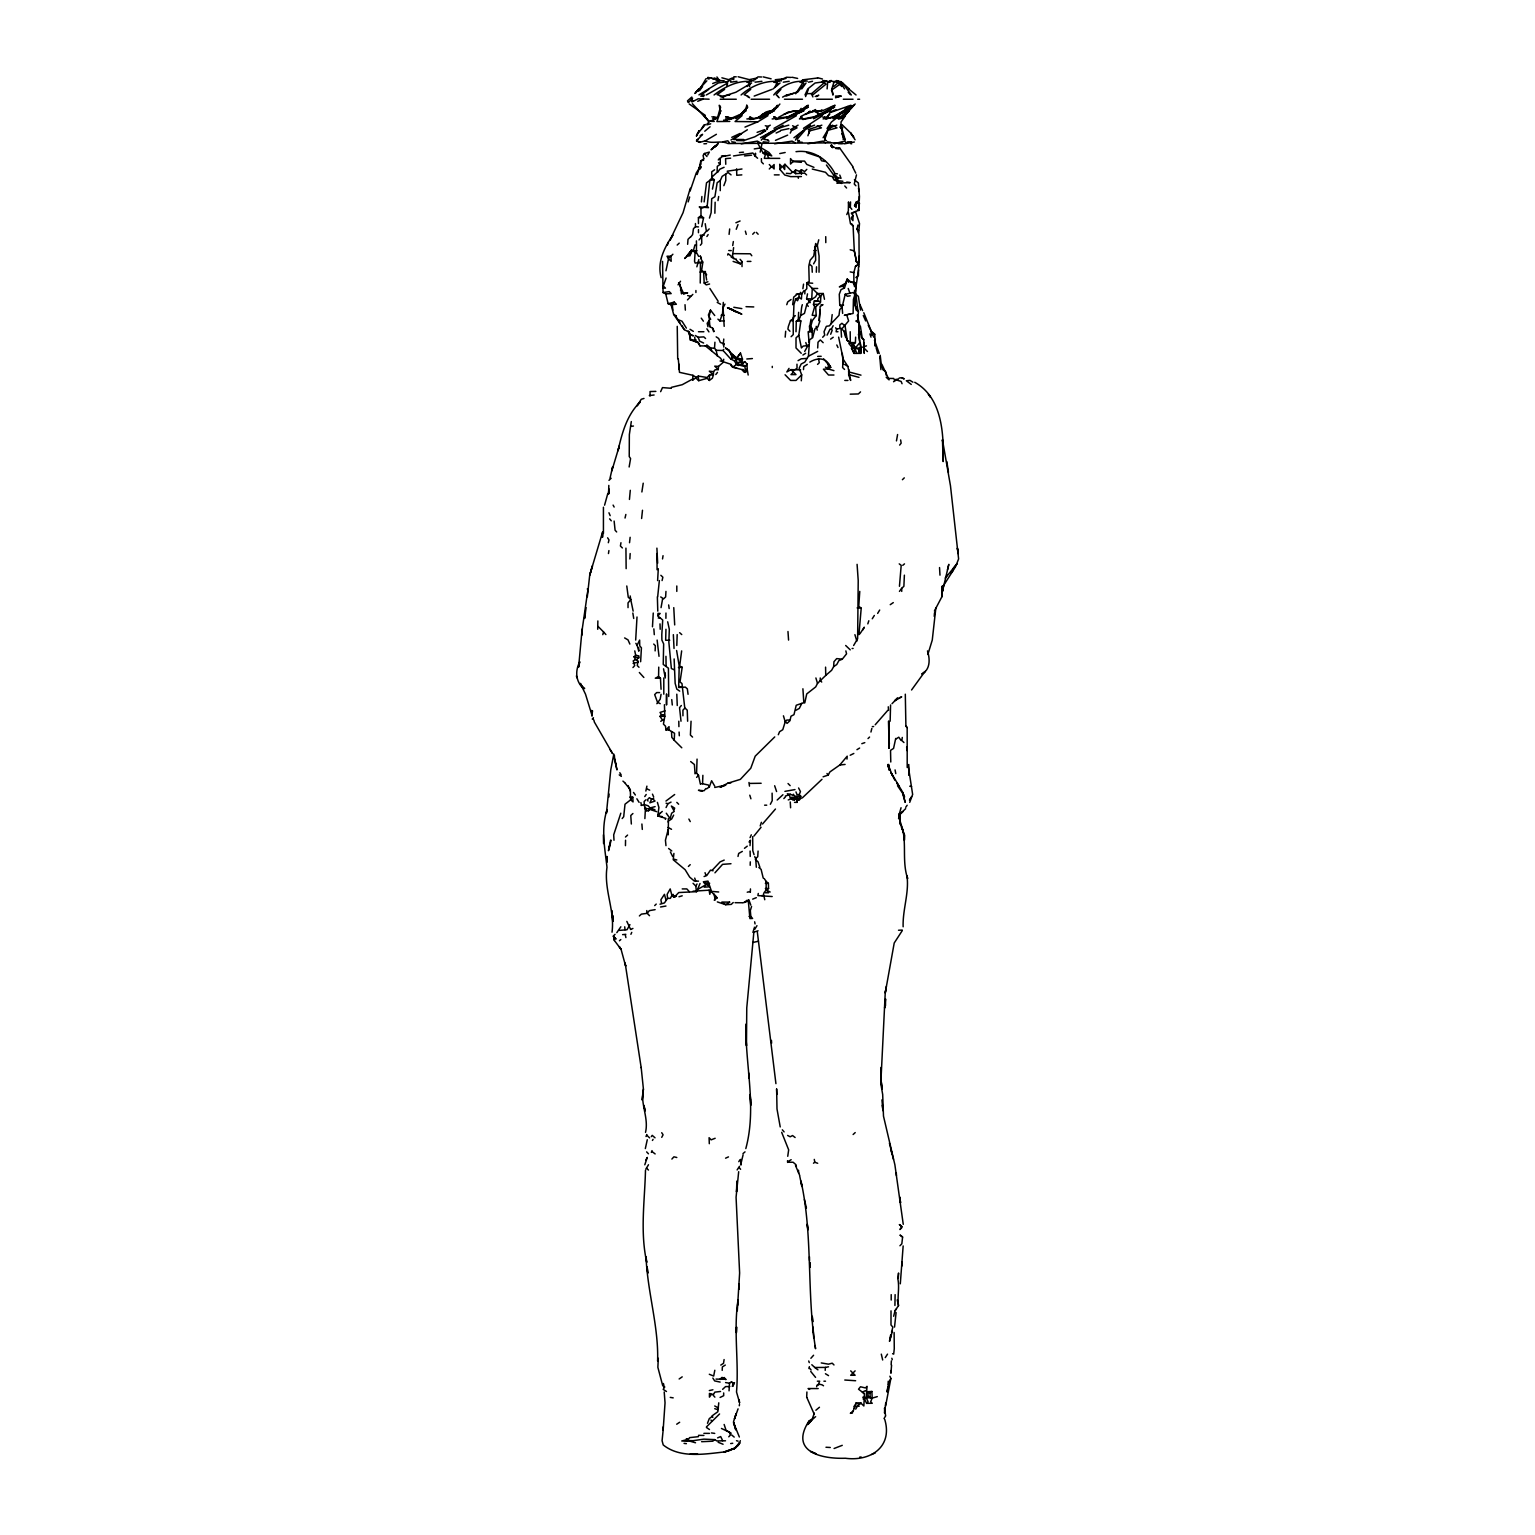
<?xml version="1.0" encoding="UTF-8"?>
<svg xmlns="http://www.w3.org/2000/svg" width="1535" height="1535" viewBox="0 0 1535 1535"><rect width="100%" height="100%" fill="white"/><g stroke="black" fill="none" stroke-linecap="round" stroke-linejoin="round"><path stroke-width="1.5" d="M700.037 883.508L696.429 892.008L695.815 886.079L697.043 883.968M742.019 266.61L742.019 261.583L740.081 259.3M825.581 667.13L825.734 675.419L817.503 683.382L815.718 686.893L806.738 693.935L804.762 702.915M857.086 564.343L858.218 580.575L857.624 638.752L853.633 645.487M891.202 1300.049L891.202 1294.638M901.736 591.397L901.736 588.308L903.885 586.293L904.384 575.164M613.559 755.335L610.757 769.918L606.44 813.185L607.054 809.578C600.837 828.746 604.828 848.126 606.997 867.275C603.677 889.494 614.998 910.274 612.024 932.186M673.923 853.422L673.213 859.734L685.147 869.712L689.675 877.099L694.376 881.09L698.463 881.148M714.14 331.368L712.701 328.279L709.88 326.686L709.112 316.575L710.494 310.108L714.734 315.519M757.638 143.024L763.336 153.442L765.85 152.905L764.315 158.354L779.761 158.374M776.633 1089.063L776.998 1108.961L780.221 1126.939M888.477 721.22L889.245 748.274L888.976 721.22M755.45 156.148L755.469 153.231L755.162 156.148L757.599 158.22M902.292 930.575L894.214 943.008L885.235 992.991L880.802 1083.652L882.683 1094.474L883.488 1116.118L894.886 1164.796L903.252 1224.316M885.484 1005.348L885.561 998.901L884.62 1008.054L885.446 1005.252M820.227 680.83L820.246 677.952M880.917 1067.439L880.86 1078.261M700.785 164.053L700.804 160.887L703.798 158.911M796.013 331.733L796.281 321.256C802.69 318.436 800.215 310.281 802.325 304.697M822.664 337.278L824.717 335.129L824.046 331.733L826.348 326.341L829.437 325.823L831.145 323.674L832.181 314.579M665.902 618.317L665.96 613.041M681.789 747.794L674.249 740.292L674.556 733.25L669.03 729.969L669.049 726.631L665.96 729.931L665.518 726.189L663.427 724.098L664.828 716.25L664.425 704.718M742.268 370.089L745.569 372.372L744.916 366.596L736.339 364.294L734.498 360.917L730.756 358.998L723.062 350.498L716.193 350.306L714.523 348.291L714.926 342.228M809.425 331.215L812.36 320.546L816.198 315.634L815.68 306.77L820.438 302.625L820.937 295.583L823.259 293.511L824.487 299.287M859.773 591.397L858.756 606.267L861.212 608.167L858.928 634.665M890.147 721.22L890.569 705.006M789.949 331.234L787.896 329.104L788.395 326.341L790.448 320.661L792.386 320.661L793.422 318.685L793.921 304.697L795.629 299.018L799.025 297.329L798.987 293.876M665.307 819.364L665.921 818.404L657.786 815.929L658.918 807.487L657.402 802.364M663.216 1426.821L663.139 1430.275L665.039 1402.817L664.214 1391.996M798.258 319.664L798.641 312.353M587.329 596.808L589.709 575.164L602.641 531.897L602.487 537.308L602.718 531.897M850.198 281.864L853.901 283.035L853.844 272.635L855.455 266.418L858.43 264.327L856.492 261.506L854.304 250.857L853.076 225.722L851.656 223.765M657.671 596.808L659.359 580.575M625.455 845.651L625.551 840.24M745.914 1024.152C745.223 1065.597 756.909 1107.675 745.818 1148.583M714.6 169.79L711.722 171.805L711.875 177.964L709.803 180.401L707.194 206.093L708.498 207.666L699.25 206.937L700.958 208.491L700.996 215.725L698.425 217.663L698.463 223.554M587.617 591.762L581.899 631.499L578.618 667.13L579.789 661.719C574.877 671.083 575.644 681.789 583.876 688.966L580.307 683.363L585.507 694.185L592.184 715.886L591.647 710.398L591.781 715.809L592.548 710.859M666.746 694.185L666.516 705.006L666.401 694.185M848.778 369.609L848.663 375.02L850.659 380.431L847.876 366.404L843.195 359.209L838.628 337.144M608.762 490.586L608.551 494.021L608.819 485.405M657.613 580.575L658.304 568.698M731.063 174.894L728.07 172.496L722.141 176.391L720.26 180.631L720.26 190.647M859.139 261.833L858.967 234.375L857.029 228.964L858.621 230.768M874.816 345.624L874.758 339.101M668.224 822.165L668.32 818.596M905.669 808.657L899.817 814.26L898.608 818.596L899.606 813.185L899.99 824.007L899.548 813.185L901.064 807.736M700.9 258.743L702.857 262.178L701.668 270.179L706.695 274.803M864.032 342.554L864.282 353.376L863.764 339.715L862.133 337.604L860.425 326.341M723.733 359.228L723.081 362.433L718.514 366.424L718.265 369.609L715.099 369.781L713.526 371.7L713.41 375.02L709.573 374.885L707.155 377.495L698.272 376.075L692.745 380.047L692.899 375.308L679.487 372.333L678.278 358.787M750.193 865.299L750.308 861.864M809.137 345.433L803.208 346.085L801.423 347.927L798.814 335.263L800.848 320.949L798.929 319.664M816.332 272.232L816.524 266.821M819.038 272.232L819.076 256L817.349 245.408L818.75 239.786M902.599 1237.037L900.182 1235.195L902.599 1237.037L901.832 1243.811L899.951 1245.748M632.957 667.552L634.703 665.576L633.207 660.894L635.509 659.551L638.042 660.933L637.274 665.576L639.001 667.284M863.035 1398.922L864.474 1398.922L866.623 1403.355L868.081 1401.762L866.258 1397.694L867.006 1386.335L865.548 1387.966L860.502 1386.777L858.525 1389.194L864.416 1393.703L863.86 1405.983L861.077 1403.316L855.954 1403.297L853.095 1411.337L850.371 1413.332L852.405 1413.063L852.52 1411.202M885.599 1415.846L884.582 1407.96L884.582 1413.14L885.714 1402.932M891.01 1370.563L890.914 1373.211L891.586 1365.114M625.935 548.129L626.146 568.66M713.526 371.7L709.304 371.163L713.41 375.02L712.355 378.205L709.362 380.45L709.573 374.885M835.596 327.799L836.613 328.97L839.818 328.528L839.818 324.94L841.928 323.309L845.094 325.919L847.262 340.463L852.481 344.55L855.398 342.67L855.628 337.144M875.372 346.162L874.72 334.246L872.436 332.174M730.929 365.33L732.675 367.191L736.838 364.255L736.474 358.787L740.484 353.088L742.46 359.075L741.827 364.639L745.741 366.098L747.046 363.891L744.705 361.665L741.904 363.737L740.676 362.183L736.627 362.701M899.376 818.596L899.606 813.185L899.376 818.596L902.676 829.629L900.431 824.007M722.198 1370.371L722.352 1366.918L725.307 1365.056M819.997 309.763L819.172 320.93L820.189 309.763M884.755 1419.472C892.833 1446.603 870.959 1461.685 845.324 1458.25C821.167 1459.075 789.182 1451.707 808.983 1420.988L815.641 1416.728M898.301 1278.406L898.551 1272.995L897.975 1278.406M941.857 596.808L942.701 585.986L941.857 596.808L934.412 611.007M655.119 650.898L655.368 645.717L653.718 644.067M691.057 721.22L690.405 735.035L692.554 737.088M792.655 304.697L793.71 297.099L797.663 293.876M912.596 794.132L908.106 765.044M699.02 239.94L706.369 231.152L705.217 223.688M652.471 626.798L653.258 613.041M697.063 759.096L696.583 773.218L698.502 775.233L700.401 784.174M895.116 1294.638L894.924 1305.46M661.067 689.253L660.434 678.201L658.573 676.551L658.745 667.13M786.342 173.321L790.583 173.666L792.405 172.054L784.941 164.283L784.654 169.541L782.965 166.97L781.488 166.97L780.029 169.541L784.788 175.028L790.602 176.621L801.423 176.563M804.8 293.876L804.973 290.652L806.796 288.695L806.758 282.824L809.194 281.519L808.791 266.303L810.096 260.298L813.761 256L815.661 243.528L817.349 245.408L814.586 247.308M645.487 807.468L644.873 818.596M809.463 328.145L811.056 319.126M817.695 347.965L818.001 342.228L819.997 340.194M903.156 1245.94L900.297 1283.816M825.197 1370.371L825.37 1367.416L814.797 1367.493L811.804 1364.73M927.85 654.486L932.263 640.076L935.889 607.63M608.877 796.953L609.05 794.036M673.654 815.123L671.658 818.98L668.435 821.033L668.224 834.829M733.615 247.634L732.502 255.673L733.692 258.724L736.397 259.166M854.554 297.483L854.611 290.269M629.849 558.932L630.175 553.54M640.632 661.719L641.419 647.828L639.73 645.813L639.635 640.076L637.083 645.276L638.733 650.898M665.96 591.397L665.634 596.942L663.619 598.823L660.702 596.942M758.079 851.062L757.753 856.664L755.719 858.602L754.721 856.664M891.144 1364.673L891.375 1360.893M719.55 114.127L720.491 107.028L717.632 117.293L714.293 119.423L716.903 118.31M724.194 326.341L723.062 307.729L725 304.103M712.854 1417.304L712.087 1415.865L717.843 1411.72L718.764 1402.817M825.734 675.419L831.625 670.296L833.639 666.65L833.946 661.719L836.709 658.592L842.254 659.206L846.553 653.852L845.862 650.898M608.551 494.021L608.858 489.147M737.28 1310.852L738.009 1300.049C733.385 1330.711 739.026 1361.698 736.512 1391.996L739.601 1402.702M801.289 380.795L801.692 374.866L799.159 368.285L801.155 364.025L804.82 362.106L808.446 356.216L809.559 339.849L812.667 337.681L814.932 328.912L817.944 326.801L819.939 320.93M855.705 288.465L858.525 269.968M858.948 266.821L859.274 256M795.686 93.788L802.901 82.698L804.11 84.137L797.413 92.465M783.426 715.809L785.229 721.776L787.11 723.35L789.969 720.702L790.986 716.212L793.979 714.677L796.224 705.256L804.282 702.512M934.239 616.36L934.489 612.868M890.549 1337.906L890.76 1334.625L889.494 1341.341L892.43 1331.056M888.017 1384.781L888.266 1381.193M677.184 634.569L676.801 645.487M908.797 764.507L908.739 775.328M846.994 759.096L847.205 756.179L839.779 765.006L829.879 771.952L828.248 775.06L823.105 776.806M888.976 748.274L889.379 742.863M690.078 191.088L696.238 172.994L700.593 166.145L698.866 169.464L700.804 160.887L703.644 160.139M687.642 244.314L688.006 239.345L690.078 237.253M643.414 1089.063L642.244 1099.885L643.414 1089.063L641.17 1067.439M746.432 107.872L746.758 105.263L746.432 107.872L740.983 114.127L728.53 119.423L736.455 117.293L746.125 110.558L735.975 118.598M750.001 845.651L750.423 840.221L749.061 842.024M629.446 499.431L630.29 490.317M677.242 326.341L677.702 358.787M657.824 615.554L657.997 613.367L660.146 613.463L657.824 615.957L662.717 620.044L661.796 634.665L661.892 640.076L663.657 643.913L663.235 664.444L668.416 668.166L668.723 696.468M803.477 369.609L803.745 366.616L807.257 364.371M785.172 337.144L785.69 331.234M751.574 906.475L750.327 910.562L750.826 916.453L752.591 918.467L749.924 918.582L748.217 899.74M894.54 1327.084L896.095 1312.54M701.418 201.91L701.898 196.499M704.143 201.91L706.503 182.838L709.803 180.401L714.331 179.71L712.47 189.112M838.302 116.833L837.17 118.233L839.933 118.982L849.431 110.539L842.101 118.751M737.625 1305.46L739.621 1272.995L736.071 1197.262L738.68 1171.704M603.428 507.202L603.428 533.413M885.599 1405.983L890.856 1378.526L889.628 1380.675M764.756 899.74L763.49 893.869M858.41 334.246L861.288 347.85L860.732 353.376L854.036 353.376L851.541 348.407L852.232 345.586M642.493 510.253L641.611 518.504M663.178 1429.872L662.084 1440.693L663.216 1444.934C680.389 1458.826 705.716 1453.894 726.209 1451.745M809.041 133.104L809.674 130.379L807.909 135.771M663.062 292.533L669.202 291.592L671.16 293.588L665.729 293.876L663.062 292.533L662.544 261.411M682.941 715.809L682.922 710.168L684.802 708.211L681.981 683.593L680.024 681.924L682.192 667.303L679.679 665.941L681.655 650.898M907.204 767.5L907.166 727.571L905.899 726.113L905.305 694.185M729.087 234.375L729.681 228.964M629.523 542.718L630.137 537.308M859.389 341L858.871 322.849L857.585 320.642L858.43 311.72L854.707 304.678L854.285 299.287M842.638 313.389L842.101 307.211L845.229 294.24L853.441 292.494L855.283 294.72L853.422 299.287L853.115 313.447L844.365 315.327L850.198 313.907M852.481 344.55L852.098 347.965L854.036 353.376L855.398 347.85L853.441 344.55L856.76 353.376M668.205 829.418L665.442 840.24L665.979 845.651M642.666 1094.474C641.975 1106.984 648.557 1119.456 645.525 1132.35M859.178 196.499L859.255 200.701L856.703 202.044L856.07 207.436L854.554 205.709L856.108 202.236L859.255 200.701L859.447 196.442L858.353 182.934L854.381 179.749M611.909 470.593L619.296 445.975L618.01 450.753C621.944 433.369 626.817 415.026 640.018 402.17L636.987 405.912L641.285 399.273L643.99 398.448M610.546 840.24L608.474 850.716L609.529 845.651M753.858 932.186L746.758 1007.919L746.471 1045.795L745.837 1034.974M903.136 926.795C902.542 909.603 909.334 892.622 906.955 875.89L907.665 878.557C902.215 862.823 906.226 845.804 902.868 830.109L904.192 834.829L901.467 827.077L902.676 829.629M661.048 607.63L662.621 598.823M812.629 1417.937L814.337 1413.179M585.391 613.041L584.586 618.452L586.101 607.63M802.901 288.695L803.534 284.129M902.273 737.452L901.851 740.522L903.942 742.537M775.156 109.561L777.42 105.263L774.619 108.831M690.289 188.249L683.037 212.732L670.047 240.074L672.906 235.066C664.444 247.423 656.865 262.178 661.144 277.643M629.139 466.985L630.578 458.6L629.235 456.547L629.35 434.597L631.307 421.569M804.973 94.978L807.794 88.915L815.104 83.005L825.638 81.528M597.71 629.273L597.863 620.946M641.879 491.967L643.223 483.199M855.283 294.72L856.223 288.465L855.072 282.651L850.332 281.634L847.186 279.063L845.574 283.207L839.357 286.872L842.619 286.22L846.15 283.054L847.186 279.063L848.567 282.267M724.098 1359.549L723.522 1363.349L720.778 1365.076M885.637 990.305L885.235 993.011L886.367 986.295M723.311 302.414L722.544 313.351L719.896 320.949L723.964 320.93M895.711 738.431L893.562 748.428L890.53 750.346L890.78 762.012M856.472 174.875L854.266 184.027L855.897 185.773M885.254 1357.612L887.518 1354.139M608.455 553.54L608.915 550.585M887.882 1386.585L887.038 1391.996L889.264 1381.615M662.525 558.932L663.043 555.689M732.713 245.581L733.346 241.551M758.271 893.466L757.925 895.596L772.182 896.536M717.977 200.605L718.668 196.499M836.613 328.97L836.134 331.733L837.976 331.733M581.918 631.441L581.918 633.303L582.36 628.794M611.985 470.593L612.599 466.985L610.009 478.248M620.965 542.718L620.409 546L622.366 547.937M749.483 786.131L748.965 782.485M729.048 1390.844L729.509 1383.208L731.178 1382.114L733.864 1383.246L732.233 1386.354M706.656 788.798L709.343 786.918L708.402 785.037L702.57 783.733L702.876 775.328M661.067 694.3L660.203 699.154L656.865 703.702M858.717 232.783L859.504 223.554L855.878 212.732M762.089 143.254L760.17 152.138M823.259 293.511L817.483 293.511L815.526 296.869L809.674 300.898L806.604 298.826L807.506 293.876M745.569 372.372L746.125 369.398L747.238 369.59L748.178 375.02M750.327 892.334L750.462 888.918M689.752 256L692.036 251.088M645.333 1148.583L647.271 1139.737M644.796 1164.796L647.29 1157.428L645.794 1160.134M843.195 359.209L842.6 367.537L844.557 369.436M714.811 1370.256L713.679 1376.07L709.304 1374.266M609.146 848.682L611.064 840.24M696.852 266.821L698.847 259.626M701.725 226.643L703.567 217.797L700.996 215.725M715.137 202.217L714.869 213.25M942.337 591.397L943.488 585.986L942.279 591.397L942.241 585.986L942.452 591.397L948.822 564.343L947.498 569.754M857.086 228.964L857.95 225.012M727.667 255.021L728.108 253.678L731.025 256.057M738.009 856.453L738.68 853.441L742.326 851.407M625.033 518.043L625.858 514.455M851.33 218.565L852.923 220.656L852.98 215.322L851.292 213.173L858.775 210.276L859.389 203.1L856.108 202.236M604.579 505.168L607.668 494.021M662.084 580.575L662.871 577.198L660.856 575.299M801.788 703.433L799.294 708.422L795.878 710.302M608.321 542.718L608.992 539.955L607.611 537.806M696.41 240.899L696.487 244.986L694.914 244.986L693.302 251.068L695.067 252.507L694.549 261.334L695.182 263.08L702.627 262.005M733.116 1386.22L733.864 1383.246L731.332 1381.903M870.94 732.041L871.842 728.434M893.658 1316.263L895.02 1310.813L898.512 1305.575C897.092 1296.614 899.836 1287.596 897.745 1278.406M891.528 1332.265L892.852 1327.142L890.991 1324.954L891.01 1310.852M829.341 114.473L829.917 112.343M700.67 164.015L697.139 174.51M637.006 616.993L635.682 640.076M602.795 634.665L603.543 631.921L598.113 626.472M698.655 256.383L696.41 252.507L696.487 244.986M662.909 288.1L665.461 288.1L663.312 286.066L666.094 278.027M813.608 263.847L815.661 260.24L815.411 247.308M827.116 88.915L827.576 83.005M746.854 82.218L749.483 82.698L749.617 86.67M804.705 351.419L808.35 344.819M674.268 809.463L674.652 808.139L671.371 806.028L674.268 811.382L671.658 813.185L670.085 818.596L666.286 813.224M622.174 818.558L623.69 816.735L625.014 804.206L630.636 799.831L630.309 789.566L625.301 783.464M775.137 86.67L776.998 82.698L777.957 84.137L776.672 85.711M688.16 201.91L689.637 196.979M676.609 650.514L679.199 665.941L678.662 687.488L685.32 687.104L687.335 688.85L688.064 694.3M816.639 1386.7C816.044 1383.63 821.686 1383.803 823.527 1385.779M754.069 928.656L752.917 932.378L758.079 930.805M709.439 218.085L711.127 212.732L711.703 198.706L714.888 196.749L717.171 182.665L720.26 180.631M667.456 245.005L668.377 242.089M739.505 1404.314L739.275 1405.772M760.228 825.907L761.398 822.299M749.234 85.711L749.483 82.698M858.775 210.276L859.389 203.1L855.628 203.061M867.812 623.862L868.829 620.773M692.745 380.047L693.168 378.761L682.212 384.709L671.371 387.357M909.718 802.364L912.596 794.593M841.736 125.141L839.818 127.213M786.764 304.697L787.704 301.915L791.081 299.498M831.145 323.674L839.012 315.327L839.76 309.59L841.832 307.441L839.76 305.12L839.28 294.26L841.046 289.597L844.442 288.062L846.15 283.054M820.438 301.551L814.241 300.86L813.473 304.429L814.644 306.77L812.188 315.251L816.198 315.634M810.115 302.683L809.041 302.107L806.834 304.256L804.455 313.389L801.001 315.327M739.525 1442.938L735.265 1448.042L723.81 1452.091L735.265 1448.042L739.525 1442.938L735.265 1448.042L727.782 1451.342M833.946 375.02L828.516 375.02L823.412 369.187L828.324 368.995L829.572 365.541C825.6 357.041 816.985 357.77 809.808 362.106M743.093 1154.819L740.695 1164.796L740.791 1159.386L741.251 1164.796M769.016 141.162L768.076 140.357M854.227 1408.228L855.954 1403.086M709.343 786.918L711.607 780.739L714.734 786.131M795.495 140.126C798.526 132.355 807.045 127.789 814.586 125.16M679.717 691.134L676.801 689.1L675.151 683.363L674.134 658.937M723.848 185.677L725.786 180.535L725.748 174.434M738.066 1408.861L733.557 1421.487L735.783 1429.872L733.481 1422.58L739.352 1436.99M736.224 229.291L737.99 224.59M830.684 334.246L832.181 330.351L831.375 329.181L830.051 329.181L827.077 335.129M800.809 796.281L796.051 796.262C802.517 801.021 795.034 801.615 800.809 796.281L799.255 794.612L800.445 791.542L798.584 787.973M707.481 1423.29L709.304 1418.609L712.087 1416.517M768.018 139.934L763.854 139.474L765.716 136.826L775.693 130.494M691.978 99.679L692.573 98.182L688.62 102.423M818.117 1385.031L819.671 1381.193L817.368 1381.193M616.821 932.647L620.85 926.795M864.416 1393.703L862.363 1392.149L865.548 1390.576L866.795 1391.746L871.88 1391.458L872.187 1398.116L870.671 1401.762L872.245 1403.278L866.623 1403.355M767.078 129.439L768.114 126.292L765.274 125.755M680.485 290.249L681.233 288.446L678.604 282.747L680.082 284.34L681.463 293.876M787.743 1156.296L788.664 1149.849L781.68 1132.35M708.326 315.193L710.494 310.108M778.303 734.728L779.588 731.715L782.773 729.701L785.229 721.776L786.822 720.049L789.451 720.049M846.783 214.574L848.337 210.967L848.51 201.91L849.047 207.321M750.078 837.649L751.306 834.829M766.176 881.435L768.383 883.354L768.555 888.535L766.521 890.07L768.555 892.794L763.989 892.737L766.118 890.07L766.176 881.435L764.181 878.519M823.125 118.982L824.391 118.31C826.214 114.607 822.395 119.365 825.868 118.828L833.371 116.737L850.025 107.028L833.639 117.332L825.868 118.828M653.718 798.334L651.627 799.217L649.363 797.682L647.329 799.85L648 801.04M630.904 934.297L631.748 932.378M806.048 83.005L801.75 88.915M660.626 391.674L662.487 387.607L671.371 388.297M667.687 621.809L669.318 629.273L668.857 642.167L671.371 668.531L674.134 669.759M719.09 114.319L720.836 110.558L716.903 121.553L729.816 121.418M725.767 82.218L727.149 82.698L726.861 85.711M701.495 128.882L703.97 124.853M901.832 1227.616L899.971 1229.535L901.832 1226.618L899.452 1224.604L901.832 1226.618M722.045 1377.49L720.203 1379.409L722.045 1377.49L725.825 1379.255L716.02 1379.102M897.591 434.52L896.459 440.89M698.636 91.256L706.004 78.707M651.627 799.217L649.861 802.805L655.023 801.059L653.162 799.217M827.614 130.494L824.832 137.152L825.043 140.126M852.923 166.72L839.511 147.763L838.954 148.876L835.462 148.434M827.307 117.351L828.804 114.396M823.105 137.747L830.78 125.256M809.041 1368.587L809.367 1366.649M831.375 329.181L833.14 325.727M700.248 283.054L700.44 262.85L698.348 262.063M645.851 791.043L646.907 786.131M862.919 629.83L864.282 627.201L859.907 633.84M831.548 111.057L830.876 112.343L850.946 105.263L843.521 111M790.237 133.104L791.388 130.724L797.01 127.865L792.578 125.755M770.34 804.282L772.22 800.675L772.105 793.154M707.75 155.054L709.343 152.08L704.373 153.519L703.088 155.476L703.74 158.642M667.591 898.359L670.335 898.359L671.908 895.461L670.2 888.918L667.149 894.329L667.591 898.359L664.444 902.925L660.012 904.211M697.351 133.929L705.428 124.488M853.94 284.704L855.072 282.651L853.901 283.035M723.254 345.03L723.772 339.043M649.708 808.408L654.946 809.751L644.623 808.35L646.657 810.768L648.557 810.768L650.13 807.928L655.119 806.623M646.024 1136.514L646.811 1134.499M714.945 872.82L722.563 864.359L730.986 863.725M762.53 824.007L775.463 809.022M796.013 151.677C812.61 149.471 827.576 158.988 834.963 173.647L833.428 175.393M704.085 876.543L706.791 875.487L710.475 870.153L713.046 870.786M854.554 205.709L856.703 202.044M652.433 1140.447L653.085 1139.335M700.075 169.08L701.322 167.027M909.603 799.965L911.617 796.627M723.062 350.498L723.733 349.366M877.655 613.405L879.689 610.028M947.268 574.877L945.291 578.158L956.957 563.805L952.774 569.101M789.028 368.362L786.822 371.95L791.043 369.628L800.637 369.897M629.945 924.626L627.009 929.75L619.353 930.383M820.937 295.583L817.81 298.653L817.695 301.244L814.567 301.436M756.966 925.682L754.798 929.231L754.357 927.198M738.796 1161.669L740.043 1159.673M872.264 618.759L874.336 615.458M909.507 800.176L911.31 797.279M808.369 89.395L805.568 96.571M887.748 710.398L875.199 724.769M687.642 1439.465L681.751 1440.962L687.181 1441.288L689.599 1437.623L698.463 1436.664M733.365 1384.436L734.517 1382.651M661.738 1137.339L663.082 1134.768L661.719 1132.715M645.966 1168.998L648.48 1164.739M706.906 236.505L708.153 234.567M709.036 320.546L708.019 322.12L709.88 326.686M787.609 1135.439L790.18 1136.783L792.559 1135.555L795.111 1137.512M803.956 290.652L801.75 294.048L801.404 299.076L799.025 297.329L797.528 300.764L795.629 299.018M773.736 94.978C780.682 86.056 793.135 80.089 804.57 81.528M739.659 1443.265L733.577 1449.098L738.258 1445.414L739.409 1443.284L734.843 1448.157L739.045 1444.166L740.33 1440.693M672.886 254.234L670.948 256.211L666.996 256.23L668.512 258.878L665.96 270.793M712.298 870.153L720.107 861.883L724.213 860.08M717.708 172.304L719.761 169.234L724.098 167.296M787.513 1160.748L787.628 1162.436M827.173 128.326L831.452 121.994L839.645 115.72M860.195 342.708L860.732 353.376L858.602 351.515L861.288 347.85L851.541 348.407L855.398 347.85M644.777 796.569L646.197 794.497M741.981 168.984L727.187 171.21M899.452 591.397L901.601 588.308M678.029 284.838L680.542 281.231M905.708 807.333L907.166 805.242M660.741 721.297L663.907 719.397M845.459 115.72L841.026 121.994L841.142 128.326M714.869 1397.138L713.142 1395.142L714.83 1392.13L720.548 1391.477M651.32 1136.629L652.221 1135.363L655.023 1137.819M689.791 252.546L691.748 249.84L686.682 256.287L691.824 249.936M693.053 335.493L690.002 334.707L688.179 331.253L690.002 334.707L693.34 335.916M925.221 671.39L921.806 674.095C930.517 669.529 930.057 658.956 927.485 650.898M700.843 88.493L699.634 90.162L702.57 86.67M884.007 1418.647L885.503 1416.076M695.067 773.832L694.396 764.507L690.654 761.552M777.708 107.028L761.13 116.737L750.231 119.423C761.418 118.425 772.796 112.746 779.895 104.035M858.602 351.515L861.288 347.85M733.116 261.411L740.33 263.867L742.019 261.583M620.812 813.205L613.693 834.829L614 840.24M809.271 331.694L812.744 330.754L809.559 329.066M789.22 794.804L790.391 797.97L794.171 799.965L795.648 797.989L793.365 794.209M943.545 585.545L955.595 566.588L958.608 558.932L950.472 485.789L942.471 439.931L943.162 461.575C943.852 433.618 942.202 397.642 914.745 382.292M803.975 118.828L802.747 119.481L814.337 117.332L834.714 107.028L814.337 116.737L803.975 118.828L801.328 118.31L801.193 116.737L800.042 118.483M718.265 159.947L719.57 158.258M851.369 217.663L852.98 215.533M761.283 140.126C767.98 131.895 778.782 127.77 788.817 125.16M707.635 883.066L704.181 883.066L706.158 884.563L704.181 887.153L709.381 886.827L707.616 884.563M833.946 370.645L828.324 368.995L829.572 365.541M639.385 915.954L641.381 914.131L647.233 913.325L649.305 910.658L655.119 909.641M674.326 897.188L676.398 895.979L671.908 895.461L674.326 897.188L678.739 892.545L695.911 891.701M899.625 445.112L901.16 443.154L900.623 439.931M911.56 689.983L924.799 671.716M740.484 353.088L736.551 358.135L725.595 347.735M664.77 1386.911L663.197 1389.386L666.478 1391.497M692.381 103.708L708.479 121.035L704.162 115.47L708.479 121.035L713.602 120.363M690.501 237.253L692.611 234.606L693.455 228.696L695.528 226.719L698.463 226.892M855.705 1409.13L858.065 1405.024L861.173 1403.182M715.79 374.521L717.478 372.391M753.973 836.019L761.072 827.269M700.344 245.255L701.764 243.509L701.649 236.543M630.194 595.945L630.751 599.59L628.026 602.929L628.026 607.63M698.732 88.992L695.24 93.175L706.848 80.818M859.888 342.554L855.129 348.234L859.945 349.558M694.971 93.462L697.542 90.411M841.621 183.49L836.767 180.593L838.014 179.115L836.057 175.834L833.946 175.393L826.425 165.012M681.348 705.505L679.545 707.635L681.003 721.22M705.927 788.529L704.028 790.774L698.463 790.276L702.051 791.273M742.978 1153.61L745.012 1151.864M780.068 83.005L773.064 88.915M744.302 111L747.737 107.028L740.887 114.319M765.178 151.313L763.336 153.442L771.76 155.898L768.92 152.445L761.245 147.84L754.261 148.933M894.79 1310.813L896.402 1308.971M696.621 777.382L698.502 775.233M718.188 143.446L715.176 146.861L718.342 143.254M651.339 1152.382L652.049 1150.617M855.187 103.977L845.689 114.338M810.883 1358.283L813.588 1355.252M622.615 934.642L625.839 934.316M892.046 703.682L897.61 697.964L894.598 700.804L901.678 696.89L899.241 697.792M671.889 1159.059L673.903 1156.814L676.801 1157.505M725.575 348.522L729.106 349.98L732.233 357.482L730.833 359.017L733.96 355.928L740.676 360.84L742.46 359.075L736.551 358.135L740.676 360.84M593.469 717.728C590.86 720.452 593.143 717.651 594.16 720.759M641.208 805.472L644.278 804.551L648.096 805.779L650.13 807.928L648.557 810.768M714.197 900.086L717.075 897.898L711.722 892.046M772.124 166.663L774.101 164.533L774.101 168.965L772.124 166.816M728.76 1436.818L730.334 1435.11L729.547 1432.27L721.45 1428.471M700.325 142.026L696.506 140.875L702.589 134.332L700.171 135.579M707.098 231.152L709.189 228.907M783.848 798.584L785.46 796.857M806.604 174.913L804.647 173.129L795.629 173.666L793.557 172.054L795.552 169.944L799.677 171.44L801.404 169.694L804.647 171.575L806.815 169.368M662.065 719.397L659.973 716.365L661.508 714.734L664.406 714.734M801.404 118.771L801.788 116.833M691.901 102.001L698.137 98.816L709.112 99.199M806.028 106.471L803.784 108.831L808.35 105.263C804.743 106.414 795.226 116.295 801.174 108.352M709.669 883.22L708.076 884.889L703.375 881.781L708 881.109L711.76 892.065M741.098 94.978C751.018 85.979 765.293 80.165 778.821 81.528M717.056 144.424L711.07 149.816L715.483 145.863M666.075 807.525L667.955 803.707L671.044 802.095M893.293 602.603L890.242 604.675M769.284 168.965L771.337 166.816M744.705 361.665L741.827 364.639L736.339 364.294M838.379 118.828L853.69 105.263L851.062 106.471M752.706 234.241L754.548 232.361M841.314 118.31L842.849 116.737M786.035 78.4L781.066 79.705L786.534 77.249L791.024 77.441M688.14 256.076L690.539 253.659M793.058 372.525L790.986 374.598L795.955 374.598L791.043 369.628M634.78 650.898L635.663 655.272L634.032 656.769L635.509 659.551M868.023 738.584L869.558 737.049M742.595 369.801L745.089 371.739L747.238 369.59L747.046 363.891M712.413 148.895L715.291 146.017M782.965 166.24L784.941 164.283M799.274 799.965L801.232 798.027M855.11 1370.87L850.697 1375.264L855.11 1375.264L850.697 1370.87M615.036 934.335L613.098 936.273L616.015 939.055L613.635 936.35M688.39 866.45L690.213 864.665M654.697 905.592L656.232 904.077M645.832 799.85L644.124 801.519L644.278 804.551M744.59 902.465L746.739 900.354M801.692 374.866L796.013 380.431L790.602 380.431L785.076 374.77M902.407 479.707L904.288 477.865M791.101 336.702L793.269 334.592L793.154 317.496L795.322 315.634M608.973 480.34L611.141 478.248M817.56 364.39L819.268 362.72L818.558 358.787M841.775 86.536L838.283 82.698L833.563 86.67M684.744 258.494L687.929 255.405L684.706 258.379M860.521 391.886L858.372 393.958L850.198 394.169M733.231 902.522L731.236 904.403L725.71 904.691L717.325 901.908M632.919 813.512L630.77 815.526L631.346 824.007M625.474 837.035L627.585 835.078M853.115 1134.518L855.206 1132.581M798.814 335.263L796.013 337.892L796.013 347.965L801.232 353.28M657.786 815.373L662.257 811.439M722.62 1389.329L725.575 1386.585L729.777 1386.585M677.184 245.044L679.237 243.125M848.107 111L852.443 106.989M836.805 125.16L827.307 128.94M730.967 140.03L747.372 129.784M774.753 736.915L755.201 756.179L750.788 768.21L740.35 779.377L727.743 783.234L720.145 787.263L725.786 785.114L714.734 787.474M719.57 1413.965L706.445 1426.898M806.758 93.616L811.459 93.616L812.744 94.901L826.022 84.137L824.353 82.698L811.42 93.788L812.898 96.916M636.584 659.551L638.579 657.728L634.032 656.769M619.449 940.744L620.812 939.554M793.94 137.747L810.461 125.256M832.104 106.471L829.456 108.831L835.078 105.263C832.219 106.145 813.742 115.374 821.935 109.791M826.348 117.37L829.629 114.415M802.249 797.951L821.992 779.3M793.039 161.597L790.525 164.053L790.525 158.585L793.039 161.597L801.423 162.307M747.008 86.536L749.732 84.137M741.578 114.473L744.014 112.343M847.896 106.471L845.171 108.831L847.934 107.872M714.063 94.978C724.405 86.977 737.74 80.185 751.133 81.528M902.753 565.34L904.499 563.863M630.636 799.063L632.785 797.221L633.053 801.922L630.636 799.831M742.115 115.605L735.073 121.534L757.945 121.764L767.98 115.662M737.126 1169.939L739.486 1166.312M815.872 1410.243L819.46 1407.25M758.386 117.351L765.984 112.017L770.34 110.693M691.805 97.05L687.526 100.85L687.949 102.212M704.757 131.223L710.053 126.791M780.893 89.395L776.115 94.652L777.957 96.571M725.518 1440.789L716.826 1440.924L714.658 1439.619L712.758 1441.211L701.629 1441.691M840.086 84.137L831.394 90.239M687.488 299.881L692.841 294.375M698.962 94.882L718.342 82.948L728.281 81.528M751.594 83.005L735.898 92.234L722.697 96.494M771.856 111L775.712 107.872M687.968 331.541L684.245 329.603L673.654 314.406L671.083 304.717L676.359 304.237L674.268 302.126L671.083 304.717L668.128 303.7L665.729 293.876M668.512 258.187L670.948 256.211L671.16 261.295L668.512 258.878M804.685 130.494L797.317 139.052M866.795 1391.746L870.076 1392.917L871.88 1391.458M864.8 742.633L861.807 743.688M813.761 1418.052L807.909 1424.461L812.264 1419.261M810.135 111.057L808.504 112.343L810.384 111.978M858.43 264.327L855.455 266.418M744.475 848.299L747.257 846.15M803.477 128.326L822.568 115.72M813.492 1163.223L814.778 1162.244L817.695 1163.281M747.334 901.39L743.17 902.714M717.612 1437.854L720.683 1436.568L722.659 1440.693M794.171 799.965L795.648 797.989L797.855 799.965M782.313 1129.818L784.116 1131.89M832.699 125.16L828.037 129.861L824.871 139.129M825.408 367.114L828.324 368.995L830.684 367.287L823.623 358.845M830.608 339.12L833.217 337.259M727.686 83.005L706.33 94.959M707.174 123.663L709.093 122.32M854.362 142.007L844.48 143.81L840.911 142.793L727.993 143.542C720.855 139.954 712.605 144.386 705.313 140.855L699.519 142.371L696.506 140.875M864.474 1398.922L868.042 1396.466L872.187 1398.116L877.291 1396.62M734.498 360.917L736.474 358.787L732.233 357.482M833.639 666.65L836.748 664.54L838.858 660.645L842.254 659.206M730.238 155.093L721.949 156.666L720.241 158.374L720.241 164.322L717.305 166.317L717.075 172.304L711.875 177.062M708.748 89.395L701.514 94.652L704.527 95.208M790.448 320.661L793.422 318.685M676.705 1424.211L679.66 1422.254M760.612 133.89L765.792 130.494L754.74 136.826L743.765 140.548M760.516 137.747L783.157 125.256M787.666 135.118L775.482 140.357M750.711 89.395L744.13 94.652L748.677 96.571M772.163 118.982L788.127 116.737L805.817 107.872M802.92 355.026L805.645 353.28M778.533 117.37L788.261 112.017L800.234 110.693L792.885 111.057L783.733 114.473M893.543 381.735L896.402 379.951L901.103 381.409L902.062 383.731M741.539 133.66L733.692 139.474L743.746 139.512M856.952 749.675L859.619 748.044M827.077 111L832.143 107.872M706.158 884.563L698.463 888.995M821.858 125.16L808.216 129.631M724.616 89.395L717.133 94.652L723.561 96.571M787.743 1161.746L791.158 1159.692M705.313 140.855L716.404 134.293M782.927 794.727L777.19 800.023M816.466 96.571L818.769 95.208L815.2 96.494M774.005 128.326L796.396 115.72M712.528 118.905L715.387 118.233L711.933 116.737M800.963 116.391L809.521 112.017L819.805 110.693L814.068 111.057L805.108 114.473M798.066 360.648L801.232 358.825L806.623 358.423M839.3 114.338L845.938 110.578L833.045 118.751M788.222 799.927L795.648 797.145L797.241 802.364L794.516 802.364M762.108 114.473L773.467 110.635M700.037 272.079L705.467 271.484M674.671 794.516L665.96 801.04M852.059 213.499L855.724 211.485M800.944 111L808.331 107.028L787.781 117.332L775.827 119.481L777.343 118.828M782.601 97.127L786.764 94.901M770.263 125.16L767.078 127.213L767.078 128.94M771.952 89.395L754.165 96.091M812.898 110.981L815.603 109.561M793.058 370.914L797.03 368.285L796.972 364.198M721.891 77.805L728.607 79.628L732.521 77.882M798.085 125.16L790.525 129.631M766.867 114.338L774.369 110.578L759.729 118.656M828.9 82.18L830.627 81.317M850.198 755.258L853.825 753.455M752.668 899.126L756.314 897.668M720.088 1397.464L723.676 1395.699L723.676 1392.936M796.281 92.273L786.093 96.091M700.958 208.491L707.194 206.093M841.142 128.652L842.792 127.865L840.528 125.755M776.115 133.027L780.413 131.012M630.77 929.442L632.919 928.445M731.773 137.325L740.119 133.43M696.871 139.781L698.291 139.148M757.1 132.375L764.699 129.631M871.631 1454.508L875.276 1452.897M691.364 100.773L693.033 100.811M821.628 114.338L830.205 110.578L813.608 118.751M725.575 1158.177L728.473 1156.891M716.193 336.856L718.668 338.468L720.337 342.439L724.232 343.955M674.268 302.126L668.128 303.7M795.245 114.338L804.052 110.578L786.937 118.751M811.996 331.752L810.595 326.207L809.271 326.207M735.898 222.767L740.081 220.982M744.974 127.098L757.945 121.764M834.081 1448.503L842.254 1445.337M697.715 101.291L703.241 99.084M848.759 108.831L851.158 107.872M682.212 1376.857L679.142 1378.967M712.681 83.523L720.107 80.626L724.155 80.722M832.162 81.489L835.827 81.528M715.157 1138.279L711.127 1139.853L709.093 1137.704L709.304 1143.709M835.5 97.76L841.007 96.091L835.462 96.091M725.499 118.943L731.811 118.771M822.971 117.466L824.736 116.833M799.409 118.982L801.903 118.233M703.663 272.482L704.2 283.073L707.923 281.749M817.695 351.361L808.446 356.216M862.574 347.198L866.45 345.855M709.362 380.45L707.155 378.32L698.674 380.699L696.334 378.397M786.918 94.959L793.557 93.386M851.503 141.776L847.493 141.815M785.383 796.032L790.602 794.362L795.456 796.454M832.91 110.769L835.98 109.791M728.914 94.978L729.95 94.652L724.328 96.091M746.854 118.943L752.476 118.771M665.058 710.878L660.031 712.432L661.508 714.734M676.398 895.979L673.673 896.805L671.908 895.461M780.567 130.379L788.894 128.633M678.969 896.766L682.212 895.807M784.903 791.369L794.976 789.585M706.772 124.853L710.705 123.817M709.573 283.994L706.215 284.877L704.2 283.073M633.111 663.408L638.234 662.103M793.039 161.06L804.551 161.098L806.758 164.399L813.953 167.353M683.823 293.837L687.642 292.878L681.962 293.07L683.823 293.837L681.233 288.446M738.124 76.75L749.291 79.628L756.947 78.036M649.305 395.57L654.102 394.994M735.073 902.695L742.595 902.753M736.877 363.047L740.676 362.183M709.304 1390.576L712.912 1389.77M733.519 155.937L752.841 153.02L755.162 156.148M752.668 942.509L758.424 941.243M747.238 892.2L749.963 891.624M808.465 82.18L812.533 81.317M722.889 141.834L727.801 140.798L729.279 142.64M857.585 320.642L855.839 321.007L858.871 322.849M898.512 930.248L902.215 930.076M828.42 130.168L836.997 127.865L833.774 125.755M779.761 153.577L785.172 152.502M744.494 155.918L751.536 155.188M825.37 1367.416L828.516 1366.802M836.441 96.935L841.007 96.091M740.599 1169.305L739.486 1167.943M899.184 378.09L901.525 377.687M660.549 906.993L665.96 906.034M894.099 379.797L898.436 379.03M707.827 77.383L710.878 78.036M850.198 295.794L847.32 296.274L845.229 294.24M853.863 1406.309L856.012 1405.945M791.83 799.313L795.993 798.622L790.391 797.97M818.174 1388.561L808.082 1388.542L809.655 1389.405M834.157 143.81L844.288 141.124L846.725 142.832M783.291 82.18L789.182 81.317M709.112 890.166L709.803 894.329L710.782 890.588L709.112 890.166L693.053 891.202M753.762 306.942L746.029 306.674M730.679 82.18L736.992 81.317M755.086 82.18L761.916 81.317M630.712 426.385L633.437 426.039M730.679 1443.552L732.732 1443.284M741.232 143.81L757.446 141.124L760.324 142.832M727.743 783.234L730.89 782.869M807.851 143.81L822.741 141.124L825.542 142.832M693.302 251.068L696.928 250.665M775.252 79.724L781.737 79.033M839.779 765.006L845.094 764.43M859.677 1457.137L861.154 1456.984M711.261 77.94L719.685 80.05L712.489 78.918M721.431 156.052L725.671 155.63M829.706 80.722L831.567 80.549M774.561 143.81L792.098 141.124L795.264 142.832M730.66 158.182L725.575 158.642L725.767 164.283M739.409 152.541L743.496 152.176M796.204 294.183L801.75 294.048L800.349 292.341M707.213 345.989L699.96 345.874L698.176 342.42L690.289 339.907L689.1 331.598M761.686 895.596L763.336 895.461M835.654 148.07L839.511 147.763M872.302 726.631L873.626 726.535M741.827 174.875L736.762 175.259L736.627 168.831M802.498 79.858L817.541 78.016M746.816 358.979L752.399 358.557M893.869 378.473L888.055 378.416M736.685 140.548L744.072 140.702M796.281 321.256L800.848 320.949M749.943 783.426L761.149 783.272M703.893 143.81L706.561 143.638M695.317 335.493L698.118 337.239L703.817 336.894L705.563 338.506M859.581 99.238L857.7 99.238M797.586 140.414L799.409 140.548M678.47 667.495L682.192 667.303M776.384 118.771L773.736 116.737L776.173 118.483M817.695 356.408L821.187 356.293M704.181 235.239L700.229 235.2L700.919 236.543M650.053 395.972L650.053 391.54L655.867 391.387M659.973 716.365L664.828 716.25M813.473 304.429L818.155 304.333M658.246 618.029L660.357 617.991M853.019 99.238L843.31 99.238M658.86 813.416L660.146 813.416M736.282 99.238L720.222 99.238M769.572 99.238L751.133 99.238M802.479 99.238L784.443 99.238M832.373 99.238L816.716 99.238M720.471 1378.833L722.524 1378.833M792.405 172.054L793.557 172.054M792.405 172.342L793.557 172.342M774.331 174.875L779.166 174.875M711.875 177.964L714.331 179.71M858.967 209.585L857.604 209.585L858.967 210.564M813.934 250.474L816.044 250.474M695.067 252.507L696.41 252.507M747.238 261.411L750.903 261.411M850.198 249.802L854.304 250.857L856.492 261.506M700.44 262.85L702.301 262.85M856.875 277.509L855.916 277.509L858.449 275.609L858.468 266.821M817.695 288.465L812.264 288.465L806.758 282.824L812.687 283.227M821.072 304.717L822.99 304.717L820.074 306.52L820.074 310.108M839.76 305.12L843.559 305.12M814.644 306.77L815.68 306.77M857.278 315.059L859.869 326.341M721.124 315.289L724.309 315.289M675.688 315.941L680.043 323.213M846.917 315.519L848.625 320.93L841.621 329.142L844.461 331.272L847.032 340.31L850.332 342.286M698.463 331.733L703.893 331.733M844.787 380.431L847.934 380.431M603.543 631.921L605.884 634.55M669.74 640.249L665.653 640.249L665.96 629.273M852.136 648.461L853.095 648.461M658.573 676.551L655.291 678.201L660.434 678.201M659.609 692.573L656.673 692.573L654.678 694.607L657.632 702.55M905.899 726.113L907.166 727.571M895.922 739.007L898.781 737.203L901.103 740.522M674.249 740.292L671.812 737.356L671.505 731.6M695.528 773.218L696.583 773.218M700.862 783.733L702.57 783.733M799.255 794.612L796.991 794.612L795.974 791.907M764.603 805.184L766.713 805.184M765.351 883.354L768.383 883.354M765.37 888.535L768.555 888.535M682.212 888.918L686.836 888.918L689.368 891.72M718.687 891.988L712.413 891.451M749.022 916.453L750.826 916.453M823.93 1381.193L825.504 1381.193M806.911 1391.996L806.681 1397.406M711.319 1394.49L709.439 1397.138L709.439 1393.435L713.142 1394.49M856.031 1403.316L861.077 1403.316M858.065 1406.137L859.293 1406.137M703.893 1433.364L709.477 1433.383M696.391 340.118L690.289 339.907M806.604 298.826L811.746 298.884L812.264 288.465L819.69 295.583M665.96 729.931L669.03 729.969M698.463 1435.34L703.893 1435.436M662.122 816.562L657.786 815.929M698.425 217.663L703.567 217.797M687.603 1439.101L686.356 1438.736L687.738 1440.559L693.053 1440.693L703.893 1439.139L714.658 1439.619M728.76 250.531L731.236 250.608M761.609 76.999L757.964 76.884L755.105 79.609L753.858 78.784M629.715 797.125L632.785 797.221M736.224 76.827L733.884 76.75L733.711 79.571L730.909 78.707M855.398 342.67L850.294 342.516L850.198 331.733M690.27 1453.875L697.734 1454.163M714.255 121.438L710.743 121.303M838.168 143.657L842.254 143.81M733.442 118.483L725.614 116.737L729.892 118.828M844.787 1380.023L855.628 1380.733M776.403 80.587L781.373 80.856M825.984 1447.256L830.282 1447.486M828.267 367.249L830.569 367.383M839.779 175.048L841.046 178.329L836.709 177.388L835.27 178.904L836.767 180.593L842.888 181.264M801.98 80.587L807.333 81.106M749.656 80.587L754.03 80.856M834.963 173.647L837.4 173.82M718.514 366.424L714.734 366.155L718.265 369.609M857.125 607.898L861.212 608.167M723.599 120.133L727.283 120.382M872.187 1398.116L862.747 1397.253M822.76 80.587L826.425 80.856M706.752 344.895L710.551 347.965L714.523 348.291M824.295 140.357L826.521 140.548M809.271 130.935L821.417 127.865L817.215 125.755M741.827 308.612L733.788 307.269M763.202 141.815L767.999 142.352M720.145 360.994L723.081 361.32M728.262 80.549L730.929 80.856M684.073 1443.38L686.394 1443.648M797.835 141.815L802.383 142.352M716.941 76.961L718.783 79.628L714.351 77.997M836.364 80.587L838.494 80.856M700.632 96.091L703.759 96.494M695.528 1442.766L687.738 1440.559M833.659 176.966L836.709 177.388L836.767 180.593M909.756 786.227L911.579 786.496M711.415 1432.922L714.734 1433.402M773.774 82.218L776.998 82.698M846.706 182.089L850.198 182.627L836.805 183.106L839.204 181.878L834.061 179.979L832.315 176.64L828.516 175.623L825.504 172.285L812.284 169.061M705.256 345.759L720.606 358.288L722.697 361.588L730.929 364.313L732.675 367.191L736.589 367.767M731.715 141.776L735.399 142.333M827.307 141.815L830.723 142.352M693.302 340.808L698.291 342.765M850.639 143.657L851.656 143.81M812.552 110.635L817.618 112.343L819.134 114.473M732.675 367.191L742.268 369.609L744.379 372.372M725.575 1382.574L729.509 1383.208M670.258 1397.387L673.193 1397.867M799.984 82.218L802.901 82.698M787.743 1162.244L793.115 1162.244L796.07 1164.796M787.34 793.787L790.602 794.362M821.705 82.218L824.353 82.698M748.907 118.31L751.747 118.828M842.964 139.129L844.826 139.474L841.909 133.66M825.254 161.501L821.513 160.772L819.786 156.992L806.604 152.598M858.986 377.341L850.083 374.981M635.663 655.272L638.867 655.905L638.867 657.978M850.198 271.887L853.844 272.635M791.983 77.249L797.624 78.419M713.871 116.833L716.979 117.466M720.145 1382.076L714.677 1380.924L712.835 1378.065M731.216 1433.21L726.074 1430.371L724.136 1424.461M830.32 81.911L824.314 80.626L828.459 82.218M715.368 79.609L720.107 80.626M687.642 295.583L690.577 296.236M763.202 76.884L771.107 78.822M679.276 686.51L682.212 687.162M837.227 81.317L840.969 82.18L839.703 81.317M848.471 371.835L860.981 375.154M838.916 81.528L835.213 81.528L833.697 83.005L831.816 88.915L832.795 94.978M817.541 77.748L822.434 78.976M733.442 253.64L750.346 253.793L751.805 255.75M836.479 82.218L838.283 82.698M674.018 859.216L676.801 859.965M666.075 803.189L667.955 803.707M723.081 1444.243L718.15 1442.286M864.435 348.503L867.448 351.534M714.734 1408.689L717.843 1409.629M713.602 118.31L715.272 118.828M649.708 809.348L656.654 811.67M736.512 1440.693L738.124 1441.192M707.213 78.381L709.093 79.053M720.26 96.494L723.733 97.76M677.894 319.606L682 321.218L686.375 328.125M892.583 1353.697L893.677 1354.139L894.272 1348.728L894.118 1332.495M777.65 96.091L779.147 97.76M731.735 309.264L735.534 311.72L730.449 308.765L741.827 314.176L727.456 307.748M830.8 145.806L834.426 147.322M731.216 257.151L734.248 258.436M646.964 788.894L649.708 790.16M903.962 378.665L901.87 377.687L903.962 379.011M703.606 343.034L699.672 341.173L698.118 337.239M814.548 110.539L818.884 114.377M736.205 311.643L738.815 312.967M766.521 890.07L770.129 892.008M668.013 827.423L671.524 829.303M714.734 1405.983L718.457 1407.998M717.21 302.395L720.548 304.218M673.654 314.406L676.359 315.941M658.17 702.55L660.203 703.682M624.63 637.927L628.026 639.884L629.849 644.067M753.378 118.483L749.752 116.833L750.653 118.233M747.43 96.494L749.579 97.76M842.466 286.143L844.442 288.062M765.85 152.905L768.843 154.709L766.33 152.771L768.843 158.354M844.615 364.447L847.876 366.404M821.244 1362.927L828.478 1364.174L832.219 1363.176L833.985 1364.96M692.899 375.308L696.334 377.399M825.446 1373.748L828.535 1375.629M912.903 382.196L909.948 380.373L906.341 380.757L911.272 384.422M689.983 329.277L693.34 331.349M886.194 377.284L889.072 379.874L881.819 364.198M817.925 1369.834L814.797 1367.493M808.734 1360.989L809.271 1362.62M705.332 115.394L689.157 103.939M706.445 1427.492L709.477 1429.526M856.856 641.15L854.899 634.665M874.72 334.246L871.669 332.174L868.254 325.324M730.948 353.837L733.96 355.928M619.219 774.868L621.368 776.384M581.765 686.222L584.682 688.352M858.43 311.72L856.108 309.993L855.053 304.621L855.36 290.269M899.222 563.863L901.198 565.34L899.452 586.293M853.076 225.722L850.486 223.765L848.529 212.751M652.049 1151.576L655.138 1153.936M668.588 848.49L671.774 850.946M736.838 364.255L738.508 365.541M856.05 261.506L858.43 263.348M848.682 88.915L856.05 94.978M855.801 294.298L858.372 296.37L860.483 310.108M731.543 1434.88L734.21 1437.086M755.316 859.466L757.983 861.711L759.902 867.275M758.846 867.467L761.111 869.386L763.221 878.097M622.941 781.123L625.359 783.195M840.931 81.528L849.296 88.915M630.751 599.437L628.275 597.307L626.779 585.986M842.139 124.776L850.697 133.027L855.072 139.781M809.54 264.154L811.977 266.303L812.264 272.232M863.764 339.715L861.404 337.604L860.348 331.733M679.64 632.689L681.751 634.569M717.92 319.146L719.896 320.949M646.811 1135.286L649.631 1137.876M718.514 162.71L720.241 164.322M736.186 259.991L740.33 263.867M685.166 708.211L687.239 710.168L687.642 721.22M845.67 645.487L850.256 649.861M646.484 1168.173L648.48 1170.073M727.705 116.833L729.163 118.233M796.435 1166.427L795.514 1165.545L799.62 1175.215M820.611 340.194L823.163 342.689M676.82 802.383L678.643 804.206M842.504 84.137L840.643 82.218M693.053 883.297L695.815 886.079M788.031 783.522L790.141 785.651M763.375 163.861L761.475 161.942L761.398 158.642M643.856 677.472L639.347 672.503M769.284 164.533L771.337 166.663M720.395 106.471L719.243 105.263L720.26 111M647.233 913.325L649.516 915.704M821.724 682.039L820.592 680.83M646.638 1151.883L648.461 1153.802M756.371 232.361L758.136 234.241M781.488 166.24L779.703 164.283L780.029 169.541M616.667 531.954L615.074 530.208L614.134 521.075M848.203 92.273L850.352 94.652M844.768 185.984L846.572 187.999M742.921 369.34L745.089 371.739M852.731 167.123L855.762 173.129M630.616 929.442L626.836 921.384M718.169 301.282L709.861 288.465M750.807 905.132L748.831 899.74M809.367 1367.934L811.113 1369.987M704.373 153.519L706.944 156.551M609.625 518.849L611.295 520.826M851.349 94.978L842.581 83.005M826.981 773.486L828.248 775.06M614.365 940.475L613.962 937.597L614.365 940.456L621.061 949.302L625.589 965.918L641.208 1067.823M851.848 209.316L850.332 207.436L850.563 201.929M848.797 343.36L851.503 346.737M810.729 1371.446L815.565 1377.375M830.895 145.633L832.411 147.59L831.298 145M715.041 895.27L717.075 897.898M840.931 83.005L844.557 88.915M724.213 1377.49L725.825 1379.677M646.657 810.768L644.278 805.702M633.514 792.444L635.375 795.015M701.246 318.148L703.395 321.18M894.828 780.125L890.952 772.431L902.829 792.444L905.189 802.364L902.484 793L897.514 785.747M610.028 749.617L612.657 753.685L594.16 721.699M706.867 328.816L708.94 331.905M806.834 304.256L808.254 306.405M688.87 819.057L690.251 821.59M619.814 772.719L621.157 774.849M830.684 367.287L828.324 363.526L828.324 368.995M635.855 643.318L637.083 645.276M636.871 798.776L639.097 802.364M837.995 347.524L836.805 344.991M682.154 325.919L684.245 329.603M709.112 316.575L710.686 319.376M845.286 140.126L840.854 125.16M701.418 258.187L700.152 255.865L701.265 258.571M710.974 1420.009L711.53 1421.065M613.098 505.092L614.134 507.049M873.741 337.239L863.783 312.737M698.176 342.42L699.96 345.874M670.392 851.963L672.637 856.453M879.248 353.434L874.47 340.252M833.14 94.652L831.759 89.395M889.878 1376.243L890.856 1378.372M831.567 144.616L832.91 147.59M863.265 315.519L865.682 320.93M859.869 304.429L862.612 310.607M614.365 756.697L616.974 769.918L614.058 757.35M892.257 775.328L888.093 764.507L889.091 769.918M652.471 794.151L653.661 796.953M628.122 785.613L630.444 791.216M608.954 512.767L610.163 515.664M710.551 347.965L711.722 350.863M775.079 116.833L775.635 118.233M815.066 1345.523L815.565 1348.728C806.489 1293.122 813.166 1236.001 800.982 1181.029L801.865 1186.44L799.62 1175.618M613.789 754.088L614.576 756.16M806.796 1397.406L814.202 1414.119M848.222 288.465L849.949 293.262M705.025 872.686L706.042 875.487M690.731 339.408L688.889 331.733M805.798 342.554L806.873 345.778M774.657 785.747L776.595 791.542M694.722 878.097L695.643 880.86M869.923 333.939L870.997 337.144M717.344 356.158L716.193 350.306M754.069 854.688L752.802 850.735L752.668 836.633M615.554 762.895L616.091 764.622M749.79 795.188L750.922 798.795M888.189 766.31L889.302 769.918L888.036 764.507L889.552 769.918L888.803 764.507M889.417 1143.172L893.466 1159.386M804.417 1199.564L806.431 1208.083M576.392 675.937L576.968 677.818M633.149 611.122L630.751 599.59M891.835 1358.245L892.276 1359.722M881.819 366.04L882.913 369.743L885.714 371.643L886.328 375.403M815.891 677.952L817.503 683.382M662.717 1385.683L657.863 1367.32L658.304 1358.283L657.613 1360.969C658.726 1326.355 647.367 1291.741 646.043 1256.762L646.753 1262.365C639.961 1231.837 644.777 1200.773 645.487 1170.207M891.067 1150.559L892.065 1153.994M876.101 347.639L877.713 353.434M657.134 640.076L659.014 656.308M816.198 326.341L817.253 330.121M745.358 231.133L746.259 234.375M712.701 328.279L713.66 331.733M843.981 331.272L845.574 337.144M666.017 900.182L664.444 894.329L660.894 899.74L661.451 902.925M663.523 668.799L665.327 677.952M757.35 932.186L775.923 1083.652M881.301 1354.139L882.683 1359.991M587.387 588.73L587.886 590.879M707.155 323.137L707.961 326.744M897.227 1299.876L898.512 1305.575M625.321 934.892L625.896 937.597M792.022 796.953L792.655 799.965M663.792 694.185L663.792 677.952M640.882 802.594L641.438 805.223M857.911 319.357L858.602 322.964M895.058 769.918L895.788 773.602M727.149 82.698L727.475 84.406M673.078 894.329L673.616 897.188M774.235 108.352L774.503 109.791M754.644 921.806L755.047 923.916M814.279 1159.386L814.778 1162.244M714.12 894.042L715.137 900.009M674.69 624.918L673.769 607.63M705.409 272.232L706.656 280.061M842.964 137.747L841.142 125.256M632.842 613.041L633.725 618.452M809.098 342.554L808.158 331.694L812.149 331.694L812.264 337.144M948.457 472.396L946.846 461.575M858.487 188.153L858.967 191.491M906.629 747.046L907.166 750.634M694.683 337.144L695.259 341.096M668.646 604.943L669.164 608.551M881.263 364.198L880.188 355.257M879.785 356.887L880.879 369.609M855.878 293.876L857.796 310.108M842.293 353.376L843.233 364.198M871.17 331.733L871.611 335.129M663.734 1386.258L663.369 1383.495L663.58 1386.911M882.28 1105.296L882.951 1110.707L881.934 1099.885M803.822 702.512L802.901 688.774M672.272 304.697L672.886 310.108M689.349 331.733L689.906 337.144M671.754 699.595L672.292 705.006M665.077 672.541L665.423 676.148M624.726 926.795L625.014 929.75M748.639 1072.85L749.118 1078.261M698.272 376.075L698.674 380.699M678.7 363.853L679.18 369.609M756.333 867.275L755.623 857.604M888.266 706.791L888.554 710.398M813.301 1332.495L813.07 1327.084L813.723 1337.906M739.237 1399.901L739.467 1402.817M677.261 705.505L676.801 694.185M939.535 567.566L939.976 575.164M841.525 337.144L840.969 328.145M641.899 824.007L642.302 829.418M787.973 631.518L788.568 640.076M653.852 628.87L654.294 634.665M657.652 563.191L656.903 548.129M685.013 304.697L685.358 310.108M674.038 648.461L673.347 634.665M679.103 732.041L679.314 735.764M790.256 801.98L790.602 807.775M608.743 488.974L608.858 491.008M896.286 1172.74L896.44 1175.618M771.453 1040.385L771.606 1043.186M657.786 611.122L657.364 596.808M638.694 647.482L638.867 650.898M798.507 1170.207L798.641 1173.143M859.235 337.144L858.871 326.341M776.614 1088.987L776.825 1094.474M660.012 623.862L660.203 629.273M656.999 553.54L657.076 569.754M603.562 843.559L603.409 834.829M854.343 283.054L854.477 286.661M695.432 223.554L695.528 226.719M666.094 666.305L665.96 656.308M750.097 851.062L750.231 856.453M797.145 798.584L797.241 802.364M859.159 326.341L859.293 332.155M825.792 242.626L825.734 236.659M795.552 169.944L795.629 173.666M809.463 1256.762L809.54 1260.484M678.796 721.22L678.911 726.631M646.791 910.562L646.849 913.325M801.404 169.694L801.462 174.222M739.141 1283.816L739.237 1289.227M812.168 328.145L812.168 331.483M870.076 1392.917L870.076 1396.466M868.042 1392.917L868.042 1396.466M809.674 300.898L809.674 302.107M809.041 300.898L809.041 302.107M799.677 171.44L799.677 173.34M798.334 177.062L798.334 178.29M772.278 366.347L772.278 367.556M723.791 344.147L723.791 347.063M698.463 229.598L698.463 232.706M695.911 290.518L695.911 292.513M676.801 585.986L676.801 591.397M612.81 915.973L612.772 921.384L611.774 910.562L613.213 921.384L612.791 915.973M904.422 834.829L904.384 840.24L904.499 834.829M736.57 1327.084L736.397 1332.495L736.57 1327.084M581.938 631.864L581.842 634.934L581.938 631.864M902.081 1262.173L901.793 1266.068L902.1 1262.173M736.915 1186.44L736.493 1191.851L736.877 1181.029L736.915 1186.44M591.282 569.754L589.747 575.164L592.433 565.878L591.263 569.754M736.167 1413.639L734.498 1418.781L736.167 1413.639M809.156 1421.295L807.621 1424.461L809.156 1421.295M699.097 130.763L696.449 135.943L699.097 130.763M953.293 569.754L950.99 573.227L953.427 569.754M902.81 811.593L900.009 814.279L902.81 811.593M729.624 902.139L725.71 904.691L721.872 902.062L729.624 902.139M812.476 1452.225L810.653 1451.419L815.968 1453.76L812.476 1452.225M730.986 309.379L727.859 307.633L730.986 309.475M852.788 135.847L850.697 133.027L853.748 137.191L852.788 135.847M930.402 397.028L928.464 394.322L930.402 397.028M621.061 949.302L619.277 946.615L621.023 949.321M898.934 786.131L896.766 782.888L898.934 786.131M904.556 796.953L902.734 792.808L904.441 796.953M882.26 1089.063L880.802 1078.261L882.088 1089.063M625.685 965.899L624.994 963.193L625.685 965.899M645.16 1110.707L643.837 1105.296L645.122 1110.707M958.281 553.54L957.379 548.129L958.166 553.54M943.219 445.342L942.471 439.931L943.219 445.342M900.546 1202.672L899.798 1197.262L900.546 1202.672M647.789 1272.995L647.175 1267.142L647.789 1272.995M807.851 1229.727L807.295 1224.316L807.851 1229.727M812.783 1321.673L812.245 1316.263L812.706 1321.673M750.557 1099.885L750.154 1094.532L750.749 1105.296L750.557 1099.885M607.15 861.864L606.939 856.453L607.016 861.864M809.828 1267.373L809.732 1262.25L809.751 1267.373"/></g></svg>
